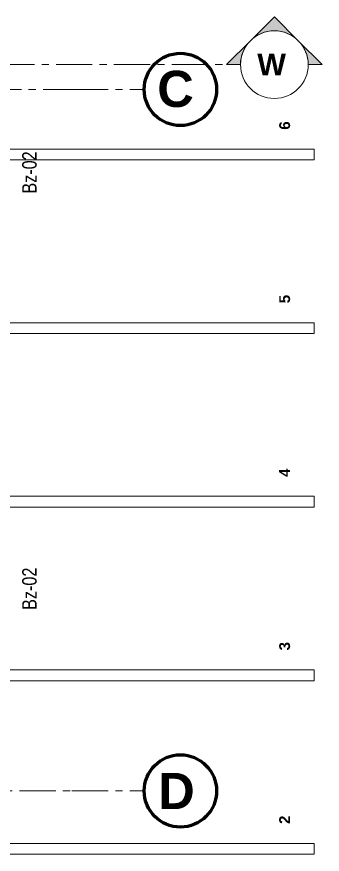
# Model space of a CAD drawing. Header units: inches. Extents: x -38 to 5698, y -33 to 92.
# Drawn here: x 53.81 to 58.03, y 6.57 to 18.16 of the extents above; entities that cross this region are included whole.
import ezdxf

# ---------------------------------------------------------------- set-up
doc = ezdxf.new("R2010")
doc.units = ezdxf.units.IN
doc.header["$MEASUREMENT"] = 0
doc.header["$PDMODE"] = 1
doc.linetypes.add('Punto & Raya', pattern=[0.65, 0.5, -0.075, 0, -0.075])
for name, color, linetype in [('02 _ ARQ _ ALB _ Ejes Generales', 7, 'Continuous'), ('Interior - Equipamiento', 7, 'Continuous'), ('Marcador - Secciones', 251, 'Continuous')]:
    doc.layers.add(name, color=color, linetype=linetype)
doc.layers.add('nomenclatura de buzon concreto', color=4, linetype='Continuous', lineweight=40)
doc.styles.add('Estilo_Generado_1', font='swisseb.ttf')
doc.styles.add('Estilo_Generado_8', font='arialbd.ttf')
doc.styles.add('ROMANS 150', font='arial.ttf', dxfattribs={"width": 0.8, "height": 0.48})

msp = doc.modelspace()

# ---------------------------------------------------------------- hatches: boundary and pattern name
at = {"layer": 'Marcador - Secciones', "linetype": 'Continuous', "lineweight": 13}
for points in [[(57.701, 17.824), (57.37, 18.155), (57.038, 17.824, -0.414214)], [(56.707, 17.493), (56.901, 17.493, -0.198912), (57.038, 17.824)], [(58.032, 17.493), (57.701, 17.824, -0.198912), (57.838, 17.493)]]:
    msp.add_hatch(color=7, dxfattribs=at).paths.add_polyline_path(points)

# ---------------------------------------------------------------- linework, layer by layer
at = {"layer": '02 _ ARQ _ ALB _ Ejes Generales', "color": 252, "linetype": 'Punto & Raya', "lineweight": 13}
for p, q in [((48.57, 17.15), (54.57, 17.15)), ((54.57, 17.15), (55.57, 17.15)), ((5.845, 7.45), (54.57, 7.45)), ((54.57, 7.45), (55.57, 7.45))]:
    msp.add_line(p, q, dxfattribs=at)
at = {"layer": '02 _ ARQ _ ALB _ Ejes Generales', "color": 7, "linetype": 'Continuous', "lineweight": 60}
for centre in [(56.07, 17.15), (56.07, 7.45)]:
    msp.add_circle(centre, 0.5, dxfattribs=at)
at = {"layer": '02 _ ARQ _ ALB _ Ejes Generales', "color": 7, "linetype": 'Punto & Raya', "lineweight": 13}
for p in [(54.57, 17.15), (54.57, 17.15), (54.57, 7.45), (54.57, 7.45)]:
    msp.add_point(p, dxfattribs=at)
at = {"layer": 'Interior - Equipamiento', "color": 252, "linetype": 'Continuous', "lineweight": 13, "flags": 128}
for points in [[(57.92, 16.175), (57.92, 16.325), (52.92, 16.325), (52.92, 16.175)], [(57.92, 13.775), (57.92, 13.925), (52.92, 13.925), (52.92, 13.775)], [(57.92, 11.375), (57.92, 11.525), (52.92, 11.525), (52.92, 11.375)], [(57.92, 8.975), (57.92, 9.125), (52.92, 9.125), (52.92, 8.975)], [(57.92, 6.575), (57.92, 6.725), (52.92, 6.725), (52.92, 6.575)]]:
    msp.add_lwpolyline(points, close=True, dxfattribs=at)
at = {"layer": 'Marcador - Secciones', "color": 251, "linetype": 'Punto & Raya', "lineweight": 13}
msp.add_line((46.351, 17.493), (56.707, 17.493), dxfattribs=at)
at = {"layer": 'Marcador - Secciones', "color": 7, "linetype": 'Continuous', "lineweight": 13, "flags": 128}
for points in [[(57.701, 17.824, 0.414214), (57.038, 17.824), (57.37, 18.155)], [(56.707, 17.493), (56.901, 17.493, -0.198912), (57.038, 17.824)], [(58.032, 17.493), (57.838, 17.493, 0.198912), (57.701, 17.824)]]:
    msp.add_lwpolyline(points, format="xyb", close=True, dxfattribs=at)
at = {"layer": 'Marcador - Secciones', "color": 7, "linetype": 'Continuous', "lineweight": 13}
msp.add_circle((57.37, 17.493), 0.468, dxfattribs=at)

# ---------------------------------------------------------------- texts
at = {"layer": '02 _ ARQ _ ALB _ Ejes Generales', "color": 7, "lineweight": 30, "char_height": 0.5, "attachment_point": 1, "style": 'Estilo_Generado_1'}
for s, insert in [('\\A1;{\\pql;\\pt0;\\fSwis721 Ex BT|b1|i0|c0|p34;C}', (55.75, 17.408)), ('\\A1;{\\pql;\\pt0;\\fSwis721 Ex BT|b1|i0|c0|p34;D}', (55.764, 7.7))]:
    msp.add_mtext(s, dxfattribs=dict(at, insert=insert))
at = {"layer": 'Interior - Equipamiento', "color": 252, "lineweight": 13, "char_height": 0.15, "attachment_point": 4, "rotation": 90, "style": 'Estilo_Generado_8'}
for s, insert in [('\\A1;{\\pql;\\fArial|b1|i0|c0|p34;6}', (57.513, 16.593)), ('\\A1;{\\pql;\\fArial|b1|i0|c0|p34;5}', (57.513, 14.193)), ('\\A1;{\\pql;\\fArial|b1|i0|c0|p34;4}', (57.511, 11.793)), ('\\A1;{\\pql;\\fArial|b1|i0|c0|p34;3}', (57.513, 9.393)), ('\\A1;{\\pql;\\fArial|b1|i0|c0|p34;2}', (57.511, 6.993))]:
    msp.add_mtext(s, dxfattribs=dict(at, insert=insert))
at = {"layer": 'Marcador - Secciones', "color": 5, "lineweight": 25, "insert": (57.134, 17.343), "char_height": 0.3, "attachment_point": 7, "style": 'Estilo_Generado_1'}
msp.add_mtext('\\A1;{\\pql;\\pt0;\\fSwis721 Ex BT|b1|i0|c0|p34;W}', dxfattribs=at)
at = {"layer": 'nomenclatura de buzon concreto', "char_height": 0.2, "attachment_point": 5, "rotation": 90, "style": 'ROMANS 150'}
for insert in [(53.983, 16.002), (53.983, 10.246)]:
    msp.add_mtext('Bz-02', dxfattribs=dict(at, insert=insert))

doc.saveas('drawing.dxf')
